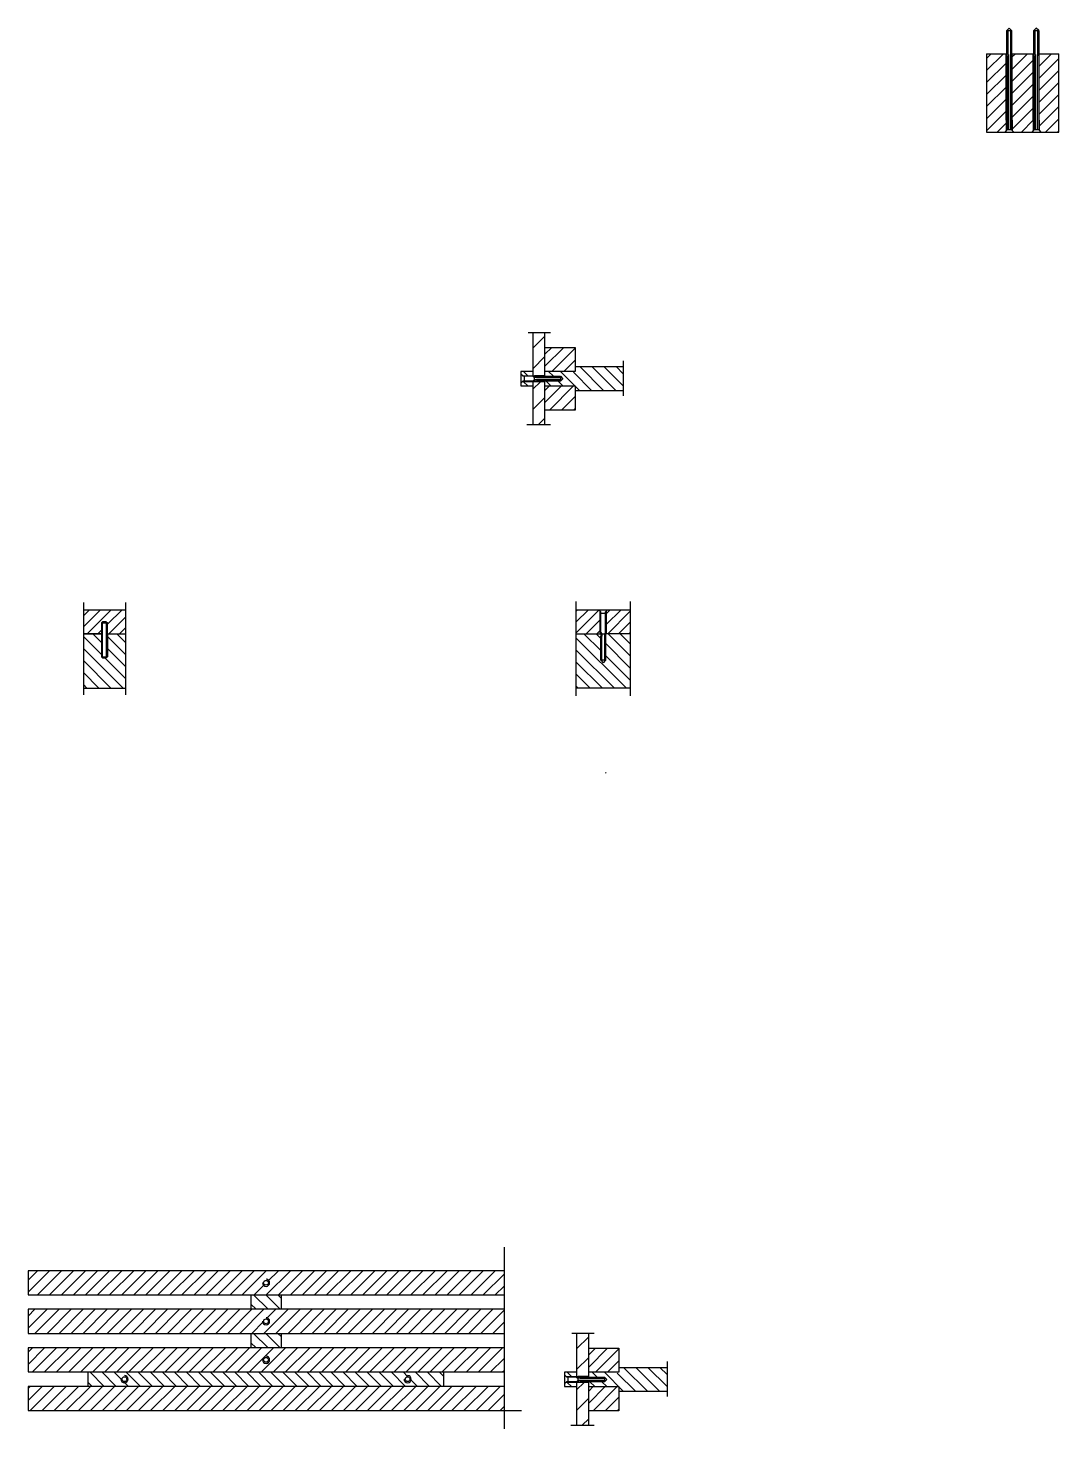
# Model space of a CAD drawing. Header units: centimetres. Extents: x -2268 to 4168, y -1681 to 1458.
# Drawn here: x 1186.4 to 1272, y 34.5 to 150.8 of the extents above; entities that cross this region are included whole.
import ezdxf

# ---------------------------------------------------------------- set-up
doc = ezdxf.new("R2010")
doc.units = ezdxf.units.CM
doc.layers.get('0').update_dxf_attribs({"color": 5})
for name, color, linetype in [('ARREDI_attrezzature', 175, 'Continuous'), ('filatura', 8, 'Continuous'), ('tratteggio', 5, 'Continuous')]:
    doc.layers.add(name, color=color, linetype=linetype)

# ---------------------------------------------------------------- blocks, each defined once
blk = doc.blocks.new('vite')
for p, q in [((261.03, 104.34), (260.86, 104.53)), ((260.98, 102.63), (260.98, 104.4)), ((261.03, 102.63), (261.03, 104.34)), ((261.43, 104.34), (261.6, 104.53)), ((261.43, 102.63), (261.43, 104.34)), ((261.48, 104.4), (261.48, 102.53)), ((260.98, 102.63), (260.98, 102.53)), ((261.03, 102.63), (261.03, 102.44)), ((261.03, 102.44), (261.03, 102.33)), ((261.43, 102.63), (261.43, 102.44)), ((261.43, 102.44), (261.43, 100.33)), ((261.03, 100.33), (261.03, 102.33)), ((261.03, 100.33), (261.23, 100.13)), ((261.43, 100.33), (261.03, 100.33)), ((261.43, 100.33), (261.23, 100.13))]:
    blk.add_line(p, q)
at = {"layer": 'filatura'}
for p, q in [((261.03, 104.23), (261.43, 104.23)), ((261.03, 102.64), (261.13, 102.53)), ((261.13, 102.52), (261.13, 102.53)), ((261.13, 102.52), (261.13, 102.33)), ((261.43, 102.64), (261.33, 102.53)), ((261.33, 102.52), (261.33, 102.53)), ((261.33, 102.52), (261.33, 102.33)), ((261.13, 100.33), (261.13, 102.33)), ((261.33, 102.33), (261.33, 100.33))]:
    blk.add_line(p, q, dxfattribs=at)
blk = doc.blocks.new('vite 2')
for p, q in [((302.35, 103.43), (302.45, 103.53)), ((302.75, 103.53), (302.45, 103.53)), ((302.75, 103.53), (302.85, 103.43)), ((302.35, 103.43), (302.35, 100.63)), ((302.85, 102.53), (302.85, 103.43)), ((302.85, 102.53), (302.85, 100.63)), ((302.35, 100.63), (302.45, 100.53)), ((302.45, 100.53), (302.75, 100.53)), ((302.85, 100.63), (302.75, 100.53))]:
    blk.add_line(p, q)
at = {"layer": 'filatura'}
for p, q in [((302.45, 100.53), (302.45, 103.53)), ((302.75, 103.53), (302.75, 100.53)), ((302.35, 103.43), (302.85, 103.43)), ((302.35, 100.63), (302.85, 100.63))]:
    blk.add_line(p, q, dxfattribs=at)
blk = doc.blocks.new('retino 4')
at = {"linetype": 'Continuous'}
for p, q in [((278.26, 181.97), (276.76, 183.47)), ((278.26, 182.97), (277.55, 183.68)), ((280.26, 181.97), (278.76, 183.47)), ((280.26, 182.97), (279.55, 183.68)), ((280.05, 179.18), (276.76, 182.47)), ((279.05, 179.18), (276.76, 181.47)), ((280.26, 179.97), (278.55, 181.68)), ((280.26, 180.97), (278.76, 182.47)), ((278.05, 179.18), (276.76, 180.47)), ((277.05, 179.18), (276.76, 179.47))]:
    blk.add_line(p, q, dxfattribs=at)
blk = doc.blocks.new('retino9')
at = {"layer": 'ARREDI_attrezzature', "linetype": 'Continuous'}
for p, q in [((354.4, 328.86), (353.98, 329.29)), ((355.4, 328.86), (354.2, 330.06)), ((356.4, 328.86), (355.2, 330.06)), ((356.48, 329.79), (356.2, 330.06))]:
    blk.add_line(p, q, dxfattribs=at)
blk = doc.blocks.new('retino 10')
at = {"layer": 'ARREDI_attrezzature', "linetype": 'Continuous'}
for p, q in [((368.56, 309.57), (367.36, 310.77)), ((369.56, 309.57), (368.36, 310.77)), ((371.56, 309.57), (370.36, 310.77)), ((372.56, 309.57), (371.36, 310.77)), ((373.56, 309.57), (372.36, 310.77)), ((374.56, 309.57), (373.36, 310.77)), ((375.56, 309.57), (374.36, 310.77)), ((376.56, 309.57), (375.36, 310.77)), ((377.56, 309.57), (376.36, 310.77)), ((378.56, 309.57), (377.36, 310.77)), ((379.56, 309.57), (378.36, 310.77)), ((380.56, 309.57), (379.36, 310.77)), ((381.56, 309.57), (380.36, 310.77)), ((382.56, 309.57), (381.36, 310.77)), ((383.56, 309.57), (382.36, 310.77)), ((384.56, 309.57), (383.36, 310.77)), ((385.56, 309.57), (384.36, 310.77)), ((386.56, 309.57), (385.36, 310.77)), ((387.56, 309.57), (386.36, 310.77)), ((388.56, 309.57), (387.36, 310.77)), ((389.56, 309.57), (388.36, 310.77)), ((390.56, 309.57), (389.36, 310.77)), ((391.56, 309.57), (390.36, 310.77)), ((392.56, 309.57), (391.36, 310.77)), ((393.56, 309.57), (392.36, 310.77)), ((393.76, 310.37), (393.36, 310.77)), ((395.56, 309.57), (394.36, 310.77)), ((396.56, 309.57), (395.36, 310.77)), ((396.74, 310.4), (396.36, 310.77)), ((367.56, 309.57), (367.24, 309.9)), ((370.56, 309.57), (370.13, 310)), ((394.56, 309.57), (393.93, 310.2))]:
    blk.add_line(p, q, dxfattribs=at)

msp = doc.modelspace()

# ---------------------------------------------------------------- hatches: boundary and pattern name
at = {"layer": 'ARREDI_attrezzature'}
h = msp.add_hatch(dxfattribs=at)
h.set_pattern_fill('JIS_WOOD', color=256, scale=1.7)
h.set_pattern_definition([(45, (1106.9529, -175.668), (-0.85, 0.85), [])])
h.paths.add_polyline_path([(1229.2937, 124.2427), (1229.2937, 125.4427), (1228.2937, 125.4427), (1228.2937, 121.8927), (1228.429, 121.8927), (1229.2937, 121.8927), (1229.2937, 122.2427)])
h.paths.add_polyline_path([(1229.2937, 121.0427), (1229.2937, 121.3927), (1228.429, 121.3927), (1228.2937, 121.3927), (1228.2937, 117.8427), (1229.2937, 117.8427), (1229.2937, 119.0427)])
h = msp.add_hatch(dxfattribs=at)
h.set_pattern_fill('JIS_WOOD', color=256, scale=1.7)
h.set_pattern_definition([(45, (1110.5851, -258.7415), (-0.85, 0.85), [])])
h.paths.add_polyline_path([(1232.9259, 41.1691), (1232.9259, 42.3691), (1231.9259, 42.3691), (1231.9259, 38.8191), (1232.0612, 38.8191), (1232.9259, 38.8191), (1232.9259, 39.1691)])
h.paths.add_polyline_path([(1232.9259, 37.9691), (1232.9259, 38.3191), (1232.0612, 38.3191), (1231.9259, 38.3191), (1231.9259, 34.7691), (1232.9259, 34.7691), (1232.9259, 35.9691)])

# ---------------------------------------------------------------- linework, layer by layer
for p, q in [((1267.6234, 150.5535), (1267.8234, 150.7535)), ((1267.6234, 148.4437), (1267.6234, 150.5535)), ((1267.6234, 150.5535), (1268.0234, 150.5535)), ((1268.0234, 150.5535), (1267.8234, 150.7535)), ((1268.0234, 150.5535), (1268.0234, 148.5535)), ((1269.8698, 150.5535), (1270.0698, 150.7535)), ((1269.8698, 148.4437), (1269.8698, 150.5535)), ((1269.8698, 150.5535), (1270.2698, 150.5535)), ((1270.2698, 150.5535), (1270.0698, 150.7535)), ((1270.2698, 150.5535), (1270.2698, 148.5535)), ((1265.9502, 148.6103), (1265.9502, 142.1103)), ((1265.9502, 148.6103), (1267.6234, 148.6103)), ((1267.5734, 143.1103), (1267.5734, 148.6103)), ((1267.6234, 148.4437), (1267.6234, 142.3004)), ((1268.0234, 148.6103), (1269.8698, 148.6103)), ((1268.0234, 148.5535), (1268.0234, 148.4437)), ((1268.0234, 148.4437), (1268.0234, 142.3004)), ((1268.0734, 143.1103), (1268.0734, 148.6103)), ((1269.8198, 143.1103), (1269.8198, 148.6103)), ((1269.8698, 148.4437), (1269.8698, 142.3004)), ((1270.2698, 148.6103), (1271.9502, 148.6103)), ((1270.2698, 148.4437), (1270.2698, 148.5535)), ((1270.2698, 148.4437), (1270.2698, 142.3004)), ((1270.3198, 143.1103), (1270.3198, 148.6103)), ((1271.9502, 142.1103), (1271.9502, 148.6103)), ((1267.5734, 143.1103), (1267.5734, 142.2455)), ((1268.0734, 143.1103), (1268.0734, 142.2455)), ((1269.8198, 143.1103), (1269.8198, 142.2455)), ((1270.3198, 143.1103), (1270.3198, 142.2455)), ((1265.9502, 142.1103), (1271.9502, 142.1103)), ((1267.6234, 142.3004), (1267.4502, 142.1103)), ((1267.6234, 142.4103), (1267.6234, 142.4103)), ((1268.0234, 142.3004), (1268.1966, 142.1103)), ((1269.8698, 142.3004), (1269.6966, 142.1103)), ((1269.8698, 142.4103), (1269.8698, 142.4103)), ((1270.2698, 142.3004), (1270.443, 142.1103)), ((1228.2937, 125.4427), (1228.2937, 121.8927)), ((1229.2937, 124.2427), (1229.2937, 125.4427)), ((1227.2937, 122.2427), (1227.2937, 121.0427)), ((1228.2937, 122.2427), (1227.2937, 122.2427)), ((1229.2937, 121.8427), (1229.2937, 122.2427)), ((1231.7937, 122.6427), (1235.7937, 122.6427)), ((1227.4839, 121.8427), (1227.2937, 122.0159)), ((1227.4839, 121.4427), (1227.2937, 121.2695)), ((1227.2937, 121.0427), (1228.2937, 121.0427)), ((1227.429, 121.8927), (1228.429, 121.8927)), ((1228.429, 121.3927), (1227.429, 121.3927)), ((1228.4839, 121.8427), (1227.4839, 121.8427)), ((1228.4839, 121.4427), (1227.4839, 121.4427)), ((1228.2937, 121.3927), (1228.2937, 117.8427)), ((1229.2937, 121.8927), (1228.429, 121.8927)), ((1229.2937, 121.3927), (1228.429, 121.3927)), ((1228.4839, 121.8427), (1230.5937, 121.8427)), ((1228.4839, 121.4427), (1228.5937, 121.4427)), ((1228.5937, 121.8427), (1228.5937, 121.8427)), ((1230.5937, 121.4427), (1228.5937, 121.4427)), ((1229.2937, 121.3927), (1229.2937, 121.4427)), ((1229.2937, 121.0427), (1229.2937, 121.3927)), ((1230.5937, 121.8427), (1230.5937, 121.4427)), ((1230.5937, 121.8427), (1230.7937, 121.6427)), ((1230.5937, 121.4427), (1230.7937, 121.6427)), ((1235.7937, 120.6427), (1231.7937, 120.6427)), ((1229.2937, 117.8427), (1229.2937, 119.0427)), ((1190.9962, 102.4639), (1194.494, 102.4639)), ((1231.8664, 102.4671), (1236.377, 102.4671)), ((1192.4962, 100.4639), (1190.9962, 100.4639)), ((1190.9962, 100.4639), (1192.4962, 100.4639)), ((1192.9962, 100.4639), (1194.4962, 100.4639)), ((1192.9962, 100.4639), (1194.4962, 100.4639)), ((1231.8664, 100.4671), (1233.927, 100.4671)), ((1234.377, 100.4671), (1234.327, 100.4671)), ((1236.377, 100.4671), (1234.377, 100.4671)), ((1190.9962, 95.9639), (1194.494, 95.9639)), ((1231.8664, 95.9671), (1236.377, 95.9671)), ((1225.902, 47.5926), (1186.402, 47.5926)), ((1186.402, 47.5926), (1186.402, 45.5926)), ((1186.402, 45.5926), (1225.902, 45.5926)), ((1204.902, 45.5926), (1204.902, 44.3926)), ((1207.402, 45.5926), (1207.402, 44.3926)), ((1204.902, 42.3926), (1204.902, 41.1926)), ((1207.402, 42.3926), (1207.402, 41.1926)), ((1231.9259, 42.3691), (1231.9259, 38.8191)), ((1232.9259, 41.1691), (1232.9259, 42.3691)), ((1235.4259, 39.5691), (1239.4259, 39.5691)), ((1191.402, 39.1926), (1220.902, 39.1926)), ((1191.402, 37.9926), (1191.402, 39.1926)), ((1220.902, 37.9926), (1220.902, 39.1926)), ((1230.9259, 39.1691), (1230.9259, 37.9691)), ((1231.9259, 39.1691), (1230.9259, 39.1691)), ((1231.1161, 38.7691), (1230.9259, 38.9423)), ((1231.0612, 38.8191), (1232.0612, 38.8191)), ((1232.1161, 38.7691), (1231.1161, 38.7691)), ((1232.9259, 38.8191), (1232.0612, 38.8191)), ((1232.1161, 38.7691), (1234.2259, 38.7691)), ((1232.2259, 38.7691), (1232.2259, 38.7691)), ((1232.9259, 38.7691), (1232.9259, 39.1691)), ((1234.2259, 38.7691), (1234.2259, 38.3691)), ((1234.2259, 38.7691), (1234.4259, 38.5691)), ((1234.2259, 38.3691), (1234.4259, 38.5691)), ((1191.402, 37.9926), (1186.402, 37.9926)), ((1186.402, 37.9926), (1186.402, 35.9926)), ((1220.902, 37.9926), (1191.402, 37.9926)), ((1231.1161, 38.3691), (1230.9259, 38.1959)), ((1230.9259, 37.9691), (1231.9259, 37.9691)), ((1232.0612, 38.3191), (1231.0612, 38.3191)), ((1232.1161, 38.3691), (1231.1161, 38.3691)), ((1231.9259, 38.3191), (1231.9259, 34.7691)), ((1232.9259, 38.3191), (1232.0612, 38.3191)), ((1232.1161, 38.3691), (1232.2259, 38.3691)), ((1234.2259, 38.3691), (1232.2259, 38.3691)), ((1232.9259, 38.3191), (1232.9259, 38.3691)), ((1232.9259, 37.9691), (1232.9259, 38.3191)), ((1239.4259, 37.5691), (1235.4259, 37.5691)), ((1232.9259, 34.7691), (1232.9259, 35.9691))]:
    msp.add_line(p, q)
at = {"linetype": 'Continuous'}
msp.add_line((1234.327, 88.9005), (1234.377, 88.9505), dxfattribs=at)
for points in [[(1229.2937, 122.2427), (1229.2937, 124.2427), (1231.7937, 124.2427), (1231.7937, 122.2427)], [(1229.2937, 119.0427), (1229.2937, 121.0427), (1231.7937, 121.0427), (1231.7937, 119.0427)], [(1232.9259, 39.1691), (1232.9259, 41.1691), (1235.4259, 41.1691), (1235.4259, 39.1691)], [(1232.9259, 35.9691), (1232.9259, 37.9691), (1235.4259, 37.9691), (1235.4259, 35.9691)]]:
    msp.add_lwpolyline(points, close=True)
for points in [[(1225.902, 44.3926), (1186.402, 44.3926), (1186.402, 42.3926), (1225.902, 42.3926)], [(1225.902, 41.1926), (1186.402, 41.1926), (1186.402, 39.1926), (1191.402, 39.1926)], [(1220.902, 39.1926), (1225.902, 39.1926)], [(1225.902, 37.9926), (1220.902, 37.9926)]]:
    msp.add_lwpolyline(points)
for centre in [(1206.152, 46.5926), (1206.152, 46.5926), (1206.152, 43.3919), (1206.152, 43.3919), (1206.152, 40.1908), (1206.152, 40.1908), (1194.402, 38.5926), (1194.402, 38.5926), (1217.902, 38.5926), (1217.902, 38.5926), (1217.902, 38.5926)]:
    msp.add_circle(centre, 0.2)
at = {"layer": 'ARREDI_attrezzature', "linetype": 'Continuous'}
for p, q in [((1265.9502, 148.2264), (1266.334, 148.6103)), ((1265.9502, 147.2264), (1267.334, 148.6103)), ((1265.9502, 146.2264), (1267.5734, 147.8496)), ((1268.0734, 148.3496), (1268.334, 148.6103)), ((1268.0734, 147.3496), (1269.334, 148.6103)), ((1268.0734, 146.3496), (1269.8198, 148.096)), ((1270.3198, 148.596), (1270.334, 148.6103)), ((1270.3198, 147.596), (1271.334, 148.6103)), ((1270.3198, 146.596), (1271.9502, 148.2264)), ((1265.9502, 145.2264), (1267.5734, 146.8496)), ((1268.0734, 145.3496), (1269.8198, 147.096)), ((1270.3198, 145.596), (1271.9502, 147.2264)), ((1265.9502, 144.2264), (1267.5734, 145.8496)), ((1268.0734, 144.3496), (1269.8198, 146.096)), ((1270.3198, 144.596), (1271.9502, 146.2264)), ((1265.9502, 143.2264), (1267.5734, 144.8496)), ((1268.0734, 143.3496), (1269.8198, 145.096)), ((1270.3198, 143.596), (1271.9502, 145.2264)), ((1270.3198, 142.596), (1271.9502, 144.2264)), ((1265.9502, 142.2264), (1267.5734, 143.8496)), ((1268.0734, 142.3496), (1269.8198, 144.096)), ((1268.834, 142.1103), (1269.8198, 143.096)), ((1270.834, 142.1103), (1271.9502, 143.2264)), ((1266.834, 142.1103), (1267.5734, 142.8496)), ((1271.834, 142.1103), (1271.9502, 142.2264)), ((1229.2937, 123.6728), (1229.8635, 124.2427)), ((1229.2937, 122.6728), (1230.8635, 124.2427)), ((1229.8635, 122.2427), (1231.7937, 124.1728)), ((1227.8635, 121.8927), (1227.5135, 122.2427)), ((1232.1937, 120.6427), (1230.5937, 122.2427)), ((1230.8635, 122.2427), (1231.7937, 123.1728)), ((1233.1937, 120.6427), (1231.6635, 122.1728)), ((1234.1937, 120.6427), (1232.1937, 122.6427)), ((1235.1937, 120.6427), (1233.1937, 122.6427)), ((1235.7937, 121.0427), (1234.1937, 122.6427)), ((1227.8635, 121.0427), (1227.5135, 121.3927)), ((1229.2937, 120.6728), (1229.6635, 121.0427)), ((1229.2937, 119.6728), (1230.6635, 121.0427)), ((1229.7937, 121.0427), (1229.3937, 121.4427)), ((1229.6635, 119.0427), (1231.6635, 121.0427)), ((1232.1937, 120.6427), (1231.6635, 121.1728)), ((1230.6635, 119.0427), (1231.7937, 120.1728)), ((1231.6635, 119.0427), (1231.7937, 119.1728)), ((1190.9962, 101.9545), (1191.5056, 102.4639)), ((1190.9962, 101.0545), (1192.4056, 102.4639)), ((1191.3056, 100.4639), (1193.3056, 102.4639)), ((1192.9962, 101.2545), (1194.2056, 102.4639)), ((1231.8664, 102.3247), (1232.0088, 102.4671)), ((1231.8664, 101.4247), (1232.9088, 102.4671)), ((1231.8664, 100.5247), (1233.78, 102.4383)), ((1234.377, 102.1353), (1234.7088, 102.4671)), ((1234.377, 101.2353), (1235.6088, 102.4671)), ((1193.1056, 100.4639), (1194.494, 101.8523)), ((1232.7088, 100.4671), (1233.877, 101.6353)), ((1234.5088, 100.4671), (1236.377, 102.3353)), ((1235.4088, 100.4671), (1236.377, 101.4353)), ((1192.2056, 100.4639), (1192.4962, 100.7545)), ((1194.0056, 100.4639), (1194.494, 100.9523)), ((1236.0346, 95.9671), (1231.8664, 100.1353)), ((1233.927, 99.0747), (1232.5346, 100.4671)), ((1233.927, 100.0747), (1233.5346, 100.4671)), ((1233.6088, 100.4671), (1233.877, 100.7353)), ((1236.377, 98.6247), (1234.5346, 100.4671)), ((1236.377, 99.6247), (1235.5346, 100.4671)), ((1236.3088, 100.4671), (1236.377, 100.5353)), ((1235.0346, 95.9671), (1231.8664, 99.1353)), ((1236.377, 97.6247), (1234.327, 99.6747)), ((1234.0346, 95.9671), (1231.8664, 98.1353)), ((1236.377, 96.6247), (1234.327, 98.6747)), ((1233.0346, 95.9671), (1231.8664, 97.1353)), ((1232.0346, 95.9671), (1231.8664, 96.1353)), ((1186.402, 46.8184), (1187.1762, 47.5926)), ((1186.402, 45.8184), (1188.1762, 47.5926)), ((1187.1762, 45.5926), (1189.1762, 47.5926)), ((1188.1762, 45.5926), (1190.1762, 47.5926)), ((1189.1762, 45.5926), (1191.1762, 47.5926)), ((1190.1762, 45.5926), (1192.1762, 47.5926)), ((1191.1762, 45.5926), (1193.1762, 47.5926)), ((1192.1762, 45.5926), (1194.1762, 47.5926)), ((1193.1762, 45.5926), (1195.1762, 47.5926)), ((1194.1762, 45.5926), (1196.1762, 47.5926)), ((1195.1762, 45.5926), (1197.1762, 47.5926)), ((1196.1762, 45.5926), (1198.1762, 47.5926)), ((1197.1762, 45.5926), (1199.1762, 47.5926)), ((1198.1762, 45.5926), (1200.1762, 47.5926)), ((1199.1762, 45.5926), (1201.1762, 47.5926)), ((1200.1762, 45.5926), (1202.1762, 47.5926)), ((1201.1762, 45.5926), (1203.1762, 47.5926)), ((1202.1762, 45.5926), (1204.1762, 47.5926)), ((1203.1762, 45.5926), (1205.1762, 47.5926)), ((1204.1762, 45.5926), (1206.1762, 47.5926)), ((1206.1762, 45.5926), (1208.1762, 47.5926)), ((1206.305, 46.7214), (1207.1762, 47.5926)), ((1207.1762, 45.5926), (1209.1762, 47.5926)), ((1208.1762, 45.5926), (1210.1762, 47.5926)), ((1209.1762, 45.5926), (1211.1762, 47.5926)), ((1210.1762, 45.5926), (1212.1762, 47.5926)), ((1211.1762, 45.5926), (1213.1762, 47.5926)), ((1212.1762, 45.5926), (1214.1762, 47.5926)), ((1213.1762, 45.5926), (1215.1762, 47.5926)), ((1214.1762, 45.5926), (1216.1762, 47.5926)), ((1215.1762, 45.5926), (1217.1762, 47.5926)), ((1216.1762, 45.5926), (1218.1762, 47.5926)), ((1217.1762, 45.5926), (1219.1762, 47.5926)), ((1218.1762, 45.5926), (1220.1762, 47.5926)), ((1219.1762, 45.5926), (1221.1762, 47.5926)), ((1220.1762, 45.5926), (1222.1762, 47.5926)), ((1221.1762, 45.5926), (1223.1762, 47.5926)), ((1222.1762, 45.5926), (1224.1762, 47.5926)), ((1223.1762, 45.5926), (1225.1762, 47.5926)), ((1224.1762, 45.5926), (1225.902, 47.3184)), ((1205.1762, 45.5926), (1206.0232, 46.4396)), ((1225.1762, 45.5926), (1225.902, 46.3184)), ((1186.402, 43.8184), (1186.9762, 44.3926)), ((1186.402, 42.8184), (1187.9762, 44.3926)), ((1186.9762, 42.3926), (1188.9762, 44.3926)), ((1187.9762, 42.3926), (1189.9762, 44.3926)), ((1188.9762, 42.3926), (1190.9762, 44.3926)), ((1189.9762, 42.3926), (1191.9762, 44.3926)), ((1190.9762, 42.3926), (1192.9762, 44.3926)), ((1191.9762, 42.3926), (1193.9762, 44.3926)), ((1192.9762, 42.3926), (1194.9762, 44.3926)), ((1193.9762, 42.3926), (1195.9762, 44.3926)), ((1194.9762, 42.3926), (1196.9762, 44.3926)), ((1195.9762, 42.3926), (1197.9762, 44.3926)), ((1196.9762, 42.3926), (1198.9762, 44.3926)), ((1197.9762, 42.3926), (1199.9762, 44.3926)), ((1198.9762, 42.3926), (1200.9762, 44.3926)), ((1199.9762, 42.3926), (1201.9762, 44.3926)), ((1200.9762, 42.3926), (1202.9762, 44.3926)), ((1201.9762, 42.3926), (1203.9762, 44.3926)), ((1202.9762, 42.3926), (1204.9762, 44.3926)), ((1203.9762, 42.3926), (1205.9762, 44.3926)), ((1205.9762, 42.3926), (1207.9762, 44.3926)), ((1206.1743, 43.5907), (1206.9762, 44.3926)), ((1206.9762, 42.3926), (1208.9762, 44.3926)), ((1207.9762, 42.3926), (1209.9762, 44.3926)), ((1208.9762, 42.3926), (1210.9762, 44.3926)), ((1209.9762, 42.3926), (1211.9762, 44.3926)), ((1210.9762, 42.3926), (1212.9762, 44.3926)), ((1211.9762, 42.3926), (1213.9762, 44.3926)), ((1212.9762, 42.3926), (1214.9762, 44.3926)), ((1213.9762, 42.3926), (1215.9762, 44.3926)), ((1214.9762, 42.3926), (1216.9762, 44.3926)), ((1215.9762, 42.3926), (1217.9762, 44.3926)), ((1216.9762, 42.3926), (1218.9762, 44.3926)), ((1217.9762, 42.3926), (1219.9762, 44.3926)), ((1218.9762, 42.3926), (1220.9762, 44.3926)), ((1219.9762, 42.3926), (1221.9762, 44.3926)), ((1220.9762, 42.3926), (1222.9762, 44.3926)), ((1221.9762, 42.3926), (1223.9762, 44.3926)), ((1222.9762, 42.3926), (1224.9762, 44.3926)), ((1223.9762, 42.3926), (1225.902, 44.3184)), ((1204.9762, 42.3926), (1205.9532, 43.3696)), ((1224.9762, 42.3926), (1225.902, 43.3184)), ((1186.402, 40.8184), (1186.7762, 41.1926)), ((1186.402, 39.8184), (1187.7762, 41.1926)), ((1186.7762, 39.1926), (1188.7762, 41.1926)), ((1187.7762, 39.1926), (1189.7762, 41.1926)), ((1188.7762, 39.1926), (1190.7762, 41.1926)), ((1189.7762, 39.1926), (1191.7762, 41.1926)), ((1190.7762, 39.1926), (1192.7762, 41.1926)), ((1191.7762, 39.1926), (1193.7762, 41.1926)), ((1192.7762, 39.1926), (1194.7762, 41.1926)), ((1193.7762, 39.1926), (1195.7762, 41.1926)), ((1194.7762, 39.1926), (1196.7762, 41.1926)), ((1195.7762, 39.1926), (1197.7762, 41.1926)), ((1196.7762, 39.1926), (1198.7762, 41.1926)), ((1197.7762, 39.1926), (1199.7762, 41.1926)), ((1198.7762, 39.1926), (1200.7762, 41.1926)), ((1199.7762, 39.1926), (1201.7762, 41.1926)), ((1200.7762, 39.1926), (1202.7762, 41.1926)), ((1201.7762, 39.1926), (1203.7762, 41.1926)), ((1202.7762, 39.1926), (1204.7762, 41.1926)), ((1203.7762, 39.1926), (1205.7762, 41.1926)), ((1204.7762, 39.1926), (1206.7762, 41.1926)), ((1205.7762, 39.1926), (1207.7762, 41.1926)), ((1206.7762, 39.1926), (1208.7762, 41.1926)), ((1207.7762, 39.1926), (1209.7762, 41.1926)), ((1208.7762, 39.1926), (1210.7762, 41.1926)), ((1209.7762, 39.1926), (1211.7762, 41.1926)), ((1210.7762, 39.1926), (1212.7762, 41.1926)), ((1211.7762, 39.1926), (1213.7762, 41.1926)), ((1212.7762, 39.1926), (1214.7762, 41.1926)), ((1213.7762, 39.1926), (1215.7762, 41.1926)), ((1214.7762, 39.1926), (1216.7762, 41.1926)), ((1215.7762, 39.1926), (1217.7762, 41.1926)), ((1216.7762, 39.1926), (1218.7762, 41.1926)), ((1217.7762, 39.1926), (1219.7762, 41.1926)), ((1218.7762, 39.1926), (1220.7762, 41.1926)), ((1219.7762, 39.1926), (1221.7762, 41.1926)), ((1220.7762, 39.1926), (1222.7762, 41.1926)), ((1221.7762, 39.1926), (1223.7762, 41.1926)), ((1222.7762, 39.1926), (1224.7762, 41.1926)), ((1223.7762, 39.1926), (1225.7762, 41.1926)), ((1232.9259, 40.5993), (1233.4957, 41.1691)), ((1232.9259, 39.5993), (1234.4957, 41.1691)), ((1233.4957, 39.1691), (1235.4259, 41.0993)), ((1224.7762, 39.1926), (1225.902, 40.3184)), ((1234.4957, 39.1691), (1235.4259, 40.0993)), ((1237.8259, 37.5691), (1235.8259, 39.5691)), ((1238.8259, 37.5691), (1236.8259, 39.5691)), ((1239.4259, 37.9691), (1237.8259, 39.5691)), ((1194.2302, 38.4901), (1193.5278, 39.1926)), ((1225.7762, 39.1926), (1225.902, 39.3184)), ((1231.4957, 38.8191), (1231.1457, 39.1691)), ((1235.8259, 37.5691), (1234.2259, 39.1691)), ((1236.8259, 37.5691), (1235.2957, 39.0993)), ((1186.402, 37.8184), (1186.5762, 37.9926)), ((1186.402, 36.8184), (1187.5762, 37.9926)), ((1186.5762, 35.9926), (1188.5762, 37.9926)), ((1187.5762, 35.9926), (1189.5762, 37.9926)), ((1188.5762, 35.9926), (1190.5762, 37.9926)), ((1189.5762, 35.9926), (1191.5762, 37.9926)), ((1190.5762, 35.9926), (1192.5762, 37.9926)), ((1191.5762, 35.9926), (1193.5762, 37.9926)), ((1192.5762, 35.9926), (1194.5762, 37.9926)), ((1193.5762, 35.9926), (1195.5762, 37.9926)), ((1194.5762, 35.9926), (1196.5762, 37.9926)), ((1195.5762, 35.9926), (1197.5762, 37.9926)), ((1196.5762, 35.9926), (1198.5762, 37.9926)), ((1197.5762, 35.9926), (1199.5762, 37.9926)), ((1198.5762, 35.9926), (1200.5762, 37.9926)), ((1199.5762, 35.9926), (1201.5762, 37.9926)), ((1200.5762, 35.9926), (1202.5762, 37.9926)), ((1201.5762, 35.9926), (1203.5762, 37.9926)), ((1202.5762, 35.9926), (1204.5762, 37.9926)), ((1203.5762, 35.9926), (1205.5762, 37.9926)), ((1204.5762, 35.9926), (1206.5762, 37.9926)), ((1205.5762, 35.9926), (1207.5762, 37.9926)), ((1206.5762, 35.9926), (1208.5762, 37.9926)), ((1207.5762, 35.9926), (1209.5762, 37.9926)), ((1208.5762, 35.9926), (1210.5762, 37.9926)), ((1209.5762, 35.9926), (1211.5762, 37.9926)), ((1210.5762, 35.9926), (1212.5762, 37.9926)), ((1211.5762, 35.9926), (1213.5762, 37.9926)), ((1212.5762, 35.9926), (1214.5762, 37.9926)), ((1213.5762, 35.9926), (1215.5762, 37.9926)), ((1214.5762, 35.9926), (1216.5762, 37.9926)), ((1215.5762, 35.9926), (1217.5762, 37.9926)), ((1216.5762, 35.9926), (1218.5762, 37.9926)), ((1217.5762, 35.9926), (1219.5762, 37.9926)), ((1218.5762, 35.9926), (1220.5762, 37.9926)), ((1219.5762, 35.9926), (1221.5762, 37.9926)), ((1220.5762, 35.9926), (1222.5762, 37.9926)), ((1221.5762, 35.9926), (1223.5762, 37.9926)), ((1222.5762, 35.9926), (1224.5762, 37.9926)), ((1223.5762, 35.9926), (1225.5762, 37.9926)), ((1224.5762, 35.9926), (1225.902, 37.3184)), ((1231.4957, 37.9691), (1231.1457, 38.3191)), ((1232.9259, 37.5993), (1233.2957, 37.9691)), ((1232.9259, 36.5993), (1234.2957, 37.9691)), ((1233.4259, 37.9691), (1233.0259, 38.3691)), ((1233.2957, 35.9691), (1235.2957, 37.9691)), ((1235.8259, 37.5691), (1235.2957, 38.0993)), ((1225.5762, 35.9926), (1225.902, 36.3184)), ((1234.2957, 35.9691), (1235.4259, 37.0993)), ((1235.2957, 35.9691), (1235.4259, 36.0993))]:
    msp.add_line(p, q, dxfattribs=at)
at = {"layer": 'ARREDI_attrezzature'}
for p, q in [((1229.9937, 121.8427), (1229.593, 122.2427)), ((1235.1937, 122.6427), (1235.7937, 122.0427)), ((1235.7937, 123.1204), (1235.7937, 123.1204)), ((1235.7937, 123.1204), (1235.7937, 123.1204)), ((1230.7937, 121.0427), (1230.3937, 121.4427)), ((1238.8259, 39.5691), (1239.4259, 38.9691)), ((1239.4259, 40.0469), (1239.4259, 40.0469)), ((1239.4259, 40.0469), (1239.4259, 40.0469)), ((1233.6259, 38.7691), (1233.2252, 39.1691)), ((1234.4259, 37.9691), (1234.0259, 38.3691))]:
    msp.add_line(p, q, dxfattribs=at)
at = {"layer": 'filatura'}
for p, q in [((1267.7234, 148.5535), (1267.7234, 150.5535)), ((1267.9234, 150.5535), (1267.9234, 148.5535)), ((1269.9698, 148.5535), (1269.9698, 150.5535)), ((1270.1698, 150.5535), (1270.1698, 148.5535)), ((1267.7234, 148.5535), (1267.7234, 142.3004)), ((1267.9234, 142.3004), (1267.9234, 148.5535)), ((1269.9698, 148.5535), (1269.9698, 142.3004)), ((1270.1698, 142.3004), (1270.1698, 148.5535)), ((1268.0234, 142.3004), (1267.6234, 142.3004)), ((1270.2698, 142.3004), (1269.8698, 142.3004)), ((1227.5937, 121.4427), (1227.5937, 121.8427)), ((1228.2937, 121.8427), (1228.4035, 121.7427)), ((1228.2937, 121.4427), (1228.4035, 121.5427)), ((1228.4035, 121.8427), (1228.4035, 121.4427)), ((1228.5937, 121.7427), (1228.4035, 121.7427)), ((1228.5937, 121.5427), (1228.4035, 121.5427)), ((1228.5937, 121.7427), (1230.5937, 121.7427)), ((1230.5937, 121.5427), (1228.5937, 121.5427)), ((1233.927, 100.4671), (1234.327, 100.4671)), ((1231.2259, 38.3691), (1231.2259, 38.7691)), ((1231.9259, 38.7691), (1232.0357, 38.6691)), ((1231.9259, 38.3691), (1232.0357, 38.4691)), ((1232.0357, 38.7691), (1232.0357, 38.3691)), ((1232.2259, 38.6691), (1232.0357, 38.6691)), ((1232.2259, 38.4691), (1232.0357, 38.4691)), ((1232.2259, 38.6691), (1234.2259, 38.6691)), ((1234.2259, 38.4691), (1232.2259, 38.4691))]:
    msp.add_line(p, q, dxfattribs=at)
for centre in [(1206.152, 46.5926), (1206.152, 43.3919), (1206.152, 40.1908), (1194.402, 38.5926), (1217.902, 38.5926)]:
    msp.add_arc(centre, 0.3, 180, 90, dxfattribs=at)
at = {"layer": 'tratteggio'}
for p, q in [((1229.7604, 125.4427), (1227.8977, 125.4427)), ((1235.7937, 123.1204), (1235.7937, 120.2186)), ((1227.7989, 117.8427), (1229.7604, 117.8427)), ((1190.9962, 103.0549), (1190.9962, 95.3936)), ((1194.494, 103.0549), (1194.494, 95.3936)), ((1231.8664, 103.159), (1231.8664, 95.3259)), ((1236.377, 103.159), (1236.377, 95.3259)), ((1225.902, 49.5474), (1225.902, 34.4549)), ((1233.3926, 42.3691), (1231.5299, 42.3691)), ((1239.4259, 40.0469), (1239.4259, 37.1451)), ((1186.402, 35.9926), (1227.3407, 35.9926)), ((1231.4311, 34.7691), (1233.3926, 34.7691))]:
    msp.add_line(p, q, dxfattribs=at)

# ---------------------------------------------------------------- block references
for name, p in [('vite', (972.8954, -2.0646)), ('vite 2', (890.1414, -2.0678))]:
    msp.add_blockref(name, p)
at = {"layer": 'ARREDI_attrezzature'}
for name, p in [('retino 4', (914.2331, -83.2202)), ('retino9', (850.9228, -284.4705)), ('retino9', (850.9228, -287.6705)), ('retino 10', (824.1656, -271.5787))]:
    msp.add_blockref(name, p, dxfattribs=at)

doc.saveas('drawing.dxf')
